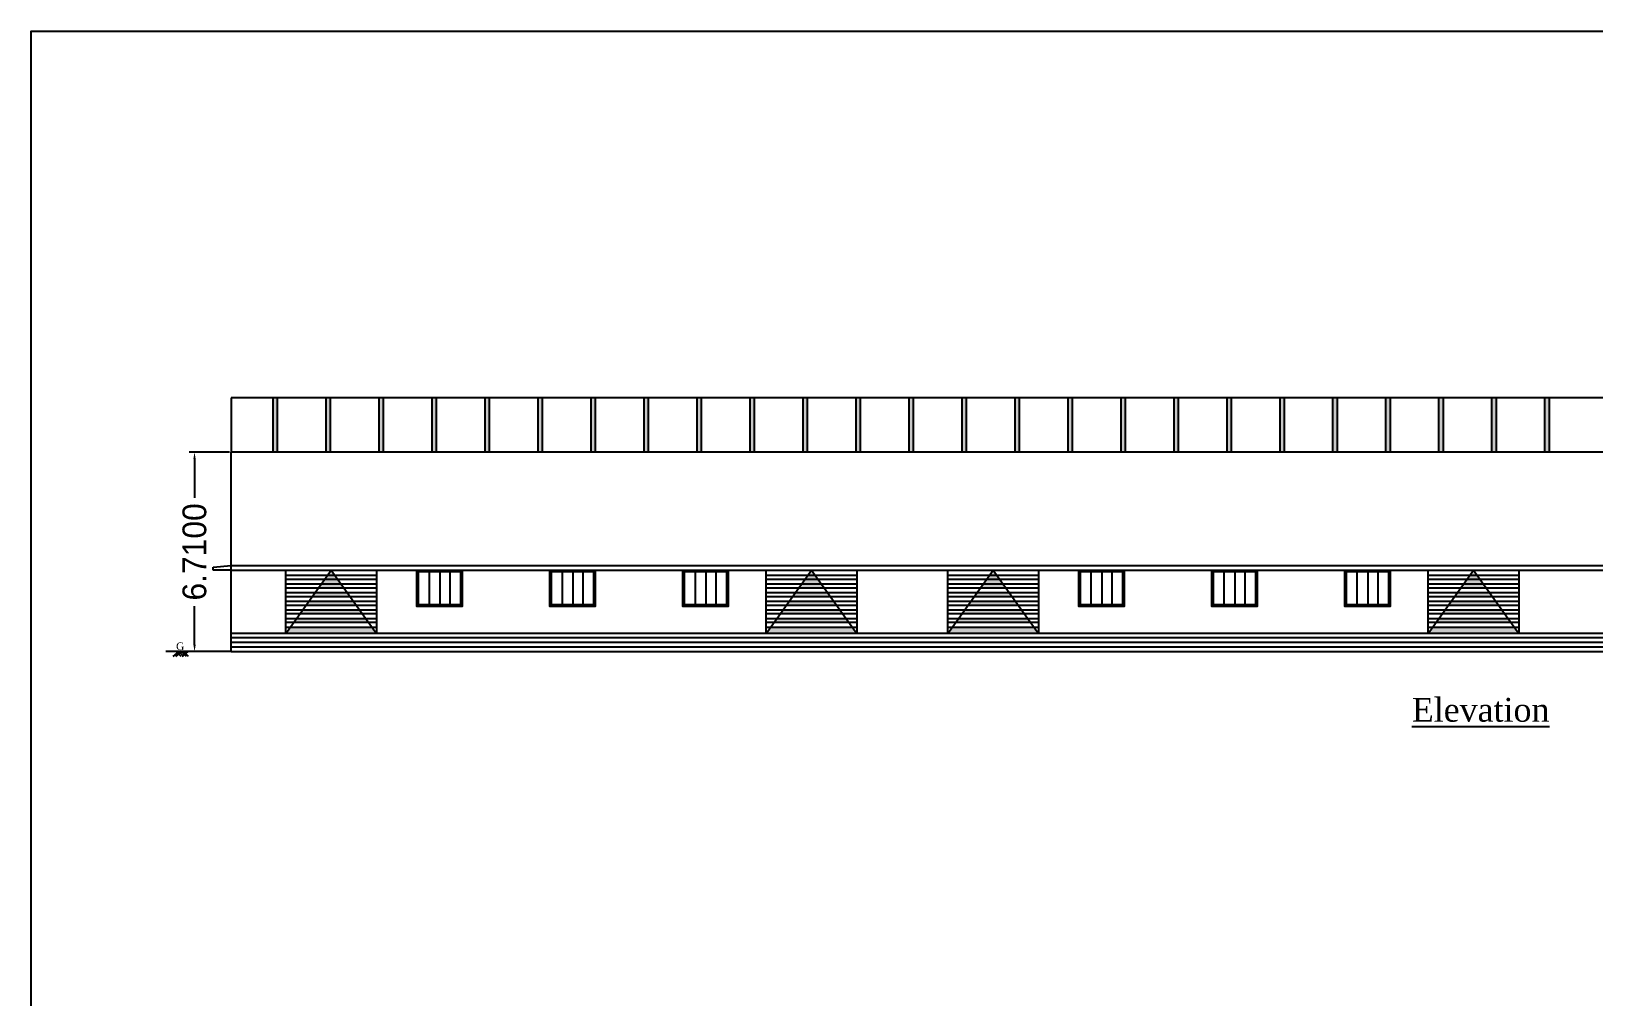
# Model space of a CAD drawing. Header units: metres. Extents: x 0 to 1012, y 0 to 496.
# Drawn here: x 620.1 to 672.7, y 326.4 to 358.9 of the extents above; entities that cross this region are included whole.
import ezdxf

# ---------------------------------------------------------------- set-up
doc = ezdxf.new("R2010")
doc.units = ezdxf.units.M
doc.header["$LTSCALE"] = 3.5
doc.header["$MEASUREMENT"] = 0
doc.layers.get('0').update_dxf_attribs({"linetype": 'CONTINUOUS'})
doc.layers.get('DEFPOINTS').update_dxf_attribs({"linetype": 'CONTINUOUS'})
doc.dimstyles.get("Standard").update_dxf_attribs({"dimtxt": 0.18, "dimasz": 0.18, "dimexe": 0.18, "dimexo": 0.0625, "dimgap": 0.09, "dimtad": 0, "dimtih": 1, "dimtoh": 1, "dimdec": 4, "dimzin": 0, "dimdsep": 46, "dimtxsty": 'Standard', "dimcen": 0.09, "dimadec": 0, "dimazin": 0, "dimtfac": 1, "dimtdec": 4, "dimtofl": 0, "dimtmove": 0, "dimatfit": 3, "dimfxl": 0, "dimtolj": 1, "dimtzin": 0, "dimarcsym": 0})

# ---------------------------------------------------------------- blocks, each defined once
blk = doc.blocks.new('*D177')
at = {"color": 0, "lineweight": -2}
for p, q in [((626.781, 344.753), (625.427, 344.753)), ((625.607, 344.523), (625.607, 343.221)), ((625.607, 338.273), (625.607, 339.575)), ((626.781, 338.043), (625.427, 338.043))]:
    blk.add_line(p, q, dxfattribs=at)
at = {"color": 0}
for points in [[(625.568, 344.523), (625.645, 344.523), (625.607, 344.753)], [(625.568, 338.273), (625.645, 338.273), (625.607, 338.043)]]:
    blk.add_solid(points, dxfattribs=at)
at = {"layer": 'DEFPOINTS', "color": 0}
for p in [(626.844, 344.753), (625.607, 338.043), (626.844, 338.043)]:
    blk.add_point(p, dxfattribs=at)
at = {"color": 0, "insert": (625.607, 341.398), "char_height": 0.8, "attachment_point": 5, "rotation": 90}
blk.add_mtext('\\A1;6.7100', dxfattribs=at)

msp = doc.modelspace()

# ---------------------------------------------------------------- hatches: boundary and pattern name
h = msp.add_hatch(color=256)
h.dxf.hatch_style = 1
h.paths.add_polyline_path([(628.40049, 346.58309), (628.25049, 346.58309), (628.25049, 344.75309), (628.40049, 344.75309)])
h = msp.add_hatch(color=256)
h.dxf.hatch_style = 1
h.paths.add_polyline_path([(630.1834, 346.58309), (630.0334, 346.58309), (630.0334, 344.75309), (630.1834, 344.75309)])
h = msp.add_hatch(color=256)
h.dxf.hatch_style = 1
h.paths.add_polyline_path([(631.96632, 346.58309), (631.81632, 346.58309), (631.81632, 344.75309), (631.96632, 344.75309)])
h = msp.add_hatch(color=256)
h.dxf.hatch_style = 1
h.paths.add_polyline_path([(633.74923, 346.58309), (633.59923, 346.58309), (633.59923, 344.75309), (633.74923, 344.75309)])
h = msp.add_hatch(color=256)
h.dxf.hatch_style = 1
h.paths.add_polyline_path([(635.53214, 346.58309), (635.38214, 346.58309), (635.38214, 344.75309), (635.53214, 344.75309)])
h = msp.add_hatch(color=256)
h.dxf.hatch_style = 1
h.paths.add_polyline_path([(637.31506, 346.58309), (637.16506, 346.58309), (637.16506, 344.75309), (637.31506, 344.75309)])
h = msp.add_hatch(color=256)
h.dxf.hatch_style = 1
h.paths.add_polyline_path([(639.09797, 346.58309), (638.94797, 346.58309), (638.94797, 344.75309), (639.09797, 344.75309)])
h = msp.add_hatch(color=256)
h.dxf.hatch_style = 1
h.paths.add_polyline_path([(640.88088, 346.58309), (640.73088, 346.58309), (640.73088, 344.75309), (640.88088, 344.75309)])
h = msp.add_hatch(color=256)
h.dxf.hatch_style = 1
h.paths.add_polyline_path([(642.6638, 346.58309), (642.5138, 346.58309), (642.5138, 344.75309), (642.6638, 344.75309)])
h = msp.add_hatch(color=256)
h.dxf.hatch_style = 1
h.paths.add_polyline_path([(644.44671, 346.58309), (644.29671, 346.58309), (644.29671, 344.75309), (644.44671, 344.75309)])
h = msp.add_hatch(color=256)
h.dxf.hatch_style = 1
h.paths.add_polyline_path([(646.22963, 346.58309), (646.07963, 346.58309), (646.07963, 344.75309), (646.22963, 344.75309)])
h = msp.add_hatch(color=256)
h.dxf.hatch_style = 1
h.paths.add_polyline_path([(648.01254, 346.58309), (647.86254, 346.58309), (647.86254, 344.75309), (648.01254, 344.75309)])
h = msp.add_hatch(color=256)
h.dxf.hatch_style = 1
h.paths.add_polyline_path([(649.79545, 346.58309), (649.64545, 346.58309), (649.64545, 344.75309), (649.79545, 344.75309)])
h = msp.add_hatch(color=256)
h.dxf.hatch_style = 1
h.paths.add_polyline_path([(651.57837, 346.58309), (651.42837, 346.58309), (651.42837, 344.75309), (651.57837, 344.75309)])
h = msp.add_hatch(color=256)
h.dxf.hatch_style = 1
h.paths.add_polyline_path([(653.36128, 346.58309), (653.21128, 346.58309), (653.21128, 344.75309), (653.36128, 344.75309)])
h = msp.add_hatch(color=256)
h.dxf.hatch_style = 1
h.paths.add_polyline_path([(655.14419, 346.58309), (654.99419, 346.58309), (654.99419, 344.75309), (655.14419, 344.75309)])
h = msp.add_hatch(color=256)
h.dxf.hatch_style = 1
h.paths.add_polyline_path([(656.92711, 346.58309), (656.77711, 346.58309), (656.77711, 344.75309), (656.92711, 344.75309)])
h = msp.add_hatch(color=256)
h.dxf.hatch_style = 1
h.paths.add_polyline_path([(658.71002, 346.58309), (658.56002, 346.58309), (658.56002, 344.75309), (658.71002, 344.75309)])
h = msp.add_hatch(color=256)
h.dxf.hatch_style = 1
h.paths.add_polyline_path([(660.49293, 346.58309), (660.34293, 346.58309), (660.34293, 344.75309), (660.49293, 344.75309)])
h = msp.add_hatch(color=256)
h.dxf.hatch_style = 1
h.paths.add_polyline_path([(662.27585, 346.58309), (662.12585, 346.58309), (662.12585, 344.75309), (662.27585, 344.75309)])
h = msp.add_hatch(color=256)
h.dxf.hatch_style = 1
h.paths.add_polyline_path([(664.05876, 346.58309), (663.90876, 346.58309), (663.90876, 344.75309), (664.05876, 344.75309)])
h = msp.add_hatch(color=256)
h.dxf.hatch_style = 1
h.paths.add_polyline_path([(665.84168, 346.58309), (665.69168, 346.58309), (665.69168, 344.75309), (665.84168, 344.75309)])
h = msp.add_hatch(color=256)
h.dxf.hatch_style = 1
h.paths.add_polyline_path([(667.62459, 346.58309), (667.47459, 346.58309), (667.47459, 344.75309), (667.62459, 344.75309)])
h = msp.add_hatch(color=256)
h.dxf.hatch_style = 1
h.paths.add_polyline_path([(669.4075, 346.58309), (669.2575, 346.58309), (669.2575, 344.75309), (669.4075, 344.75309)])
h = msp.add_hatch(color=256)
h.dxf.hatch_style = 1
h.paths.add_polyline_path([(671.19042, 346.58309), (671.04042, 346.58309), (671.04042, 344.75309), (671.19042, 344.75309)])
h = msp.add_hatch(color=256)
h.dxf.hatch_style = 1
h.paths.add_polyline_path([(630.20853, 340.78515), (630.07551, 340.59918), (630.34155, 340.59918)])
h.paths.add_polyline_path([(630.34155, 340.59918), (630.07551, 340.59918), (629.98253, 340.46918), (630.43453, 340.46918)])
h.paths.add_polyline_path([(630.43453, 340.46918), (629.98253, 340.46918), (629.86809, 340.30918), (630.54898, 340.30918)])
h.paths.add_polyline_path([(630.54898, 340.30918), (629.86809, 340.30918), (629.7751, 340.17918), (630.64196, 340.17918)])
h.paths.add_polyline_path([(630.7564, 340.01918), (629.66066, 340.01918), (629.56767, 339.88918), (630.84939, 339.88918)])
h.paths.add_polyline_path([(630.96383, 339.72918), (629.45323, 339.72918), (629.36024, 339.59918), (631.05682, 339.59918)])
h.paths.add_polyline_path([(631.17126, 339.43918), (629.2458, 339.43918), (629.15281, 339.30918), (631.26425, 339.30918)])
h.paths.add_polyline_path([(631.37869, 339.14918), (629.03837, 339.14918), (628.94539, 339.01918), (631.47168, 339.01918)])
h.paths.add_polyline_path([(631.58612, 338.85918), (628.83094, 338.85918), (628.68353, 338.65309), (631.73353, 338.65309)])
h = msp.add_hatch(color=256)
h.dxf.hatch_style = 1
h.paths.add_polyline_path([(646.36853, 340.78515), (646.23551, 340.59918), (646.50155, 340.59918)])
h.paths.add_polyline_path([(646.50155, 340.59918), (646.23551, 340.59918), (646.14253, 340.46918), (646.59453, 340.46918)])
h.paths.add_polyline_path([(646.59453, 340.46918), (646.14253, 340.46918), (646.02809, 340.30918), (646.70898, 340.30918)])
h.paths.add_polyline_path([(646.70898, 340.30918), (646.02809, 340.30918), (645.9351, 340.17918), (646.80196, 340.17918)])
h.paths.add_polyline_path([(646.9164, 340.01918), (645.82066, 340.01918), (645.72767, 339.88918), (647.00939, 339.88918)])
h.paths.add_polyline_path([(647.12383, 339.72918), (645.61323, 339.72918), (645.52024, 339.59918), (647.21682, 339.59918)])
h.paths.add_polyline_path([(647.33126, 339.43918), (645.4058, 339.43918), (645.31281, 339.30918), (647.42425, 339.30918)])
h.paths.add_polyline_path([(647.53869, 339.14918), (645.19837, 339.14918), (645.10539, 339.01918), (647.63168, 339.01918)])
h.paths.add_polyline_path([(647.74612, 338.85918), (644.99094, 338.85918), (644.84353, 338.65309), (647.89353, 338.65309)])
h = msp.add_hatch(color=256)
h.dxf.hatch_style = 1
h.paths.add_polyline_path([(652.47853, 340.78515), (652.34551, 340.59918), (652.61155, 340.59918)])
h.paths.add_polyline_path([(652.61155, 340.59918), (652.34551, 340.59918), (652.25253, 340.46918), (652.70453, 340.46918)])
h.paths.add_polyline_path([(652.70453, 340.46918), (652.25253, 340.46918), (652.13809, 340.30918), (652.81898, 340.30918)])
h.paths.add_polyline_path([(652.81898, 340.30918), (652.13809, 340.30918), (652.0451, 340.17918), (652.91196, 340.17918)])
h.paths.add_polyline_path([(653.0264, 340.01918), (651.93066, 340.01918), (651.83767, 339.88918), (653.11939, 339.88918)])
h.paths.add_polyline_path([(653.23383, 339.72918), (651.72323, 339.72918), (651.63024, 339.59918), (653.32682, 339.59918)])
h.paths.add_polyline_path([(653.44126, 339.43918), (651.5158, 339.43918), (651.42281, 339.30918), (653.53425, 339.30918)])
h.paths.add_polyline_path([(653.64869, 339.14918), (651.30837, 339.14918), (651.21539, 339.01918), (653.74168, 339.01918)])
h.paths.add_polyline_path([(653.85612, 338.85918), (651.10094, 338.85918), (650.95353, 338.65309), (654.00353, 338.65309)])
h = msp.add_hatch(color=256)
h.dxf.hatch_style = 1
h.paths.add_polyline_path([(668.63853, 340.78515), (668.50551, 340.59918), (668.77155, 340.59918)])
h.paths.add_polyline_path([(668.77155, 340.59918), (668.50551, 340.59918), (668.41253, 340.46918), (668.86453, 340.46918)])
h.paths.add_polyline_path([(668.86453, 340.46918), (668.41253, 340.46918), (668.29809, 340.30918), (668.97898, 340.30918)])
h.paths.add_polyline_path([(668.97898, 340.30918), (668.29809, 340.30918), (668.2051, 340.17918), (669.07196, 340.17918)])
h.paths.add_polyline_path([(669.1864, 340.01918), (668.09066, 340.01918), (667.99767, 339.88918), (669.27939, 339.88918)])
h.paths.add_polyline_path([(669.39383, 339.72918), (667.88323, 339.72918), (667.79024, 339.59918), (669.48682, 339.59918)])
h.paths.add_polyline_path([(669.60126, 339.43918), (667.6758, 339.43918), (667.58281, 339.30918), (669.69425, 339.30918)])
h.paths.add_polyline_path([(669.80869, 339.14918), (667.46837, 339.14918), (667.37539, 339.01918), (669.90168, 339.01918)])
h.paths.add_polyline_path([(670.01612, 338.85918), (667.26094, 338.85918), (667.11353, 338.65309), (670.16353, 338.65309)])

# ---------------------------------------------------------------- linework, layer by layer
for p, q in [((711.65353, 346.58309), (626.84353, 346.58309)), ((626.84353, 346.58309), (626.84353, 344.75309)), ((628.25049, 344.75309), (628.25049, 346.58309)), ((628.40049, 344.75309), (628.40049, 346.58309)), ((630.0334, 344.75309), (630.0334, 346.58309)), ((630.1834, 344.75309), (630.1834, 346.58309)), ((631.81632, 344.75309), (631.81632, 346.58309)), ((631.96632, 344.75309), (631.96632, 346.58309)), ((633.59923, 344.75309), (633.59923, 346.58309)), ((633.74923, 344.75309), (633.74923, 346.58309)), ((635.38214, 344.75309), (635.38214, 346.58309)), ((635.53214, 344.75309), (635.53214, 346.58309)), ((637.16506, 344.75309), (637.16506, 346.58309)), ((637.31506, 344.75309), (637.31506, 346.58309)), ((638.94797, 344.75309), (638.94797, 346.58309)), ((639.09797, 344.75309), (639.09797, 346.58309)), ((640.73088, 344.75309), (640.73088, 346.58309)), ((640.88088, 344.75309), (640.88088, 346.58309)), ((642.5138, 344.75309), (642.5138, 346.58309)), ((642.6638, 344.75309), (642.6638, 346.58309)), ((644.29671, 344.75309), (644.29671, 346.58309)), ((644.44671, 344.75309), (644.44671, 346.58309)), ((646.07963, 344.75309), (646.07963, 346.58309)), ((646.22963, 344.75309), (646.22963, 346.58309)), ((647.86254, 344.75309), (647.86254, 346.58309)), ((648.01254, 344.75309), (648.01254, 346.58309)), ((649.64545, 344.75309), (649.64545, 346.58309)), ((649.79545, 344.75309), (649.79545, 346.58309)), ((651.42837, 344.75309), (651.42837, 346.58309)), ((651.57837, 344.75309), (651.57837, 346.58309)), ((653.21128, 344.75309), (653.21128, 346.58309)), ((653.36128, 344.75309), (653.36128, 346.58309)), ((654.99419, 344.75309), (654.99419, 346.58309)), ((655.14419, 344.75309), (655.14419, 346.58309)), ((656.77711, 344.75309), (656.77711, 346.58309)), ((656.92711, 344.75309), (656.92711, 346.58309)), ((658.56002, 344.75309), (658.56002, 346.58309)), ((658.71002, 344.75309), (658.71002, 346.58309)), ((660.34293, 344.75309), (660.34293, 346.58309)), ((660.49293, 344.75309), (660.49293, 346.58309)), ((662.12585, 344.75309), (662.12585, 346.58309)), ((662.27585, 344.75309), (662.27585, 346.58309)), ((663.90876, 344.75309), (663.90876, 346.58309)), ((664.05876, 344.75309), (664.05876, 346.58309)), ((665.69168, 344.75309), (665.69168, 346.58309)), ((665.84168, 344.75309), (665.84168, 346.58309)), ((667.47459, 344.75309), (667.47459, 346.58309)), ((667.62459, 344.75309), (667.62459, 346.58309)), ((669.2575, 344.75309), (669.2575, 346.58309)), ((669.4075, 344.75309), (669.4075, 346.58309)), ((671.04042, 344.75309), (671.04042, 346.58309)), ((671.19042, 344.75309), (671.19042, 346.58309)), ((626.84353, 338.04309), (626.84353, 344.75309)), ((711.65353, 344.75309), (626.84353, 344.75309)), ((626.23353, 340.88515), (626.84353, 340.93747)), ((626.23353, 340.78545), (626.23353, 340.88545)), ((626.84353, 340.78515), (626.23353, 340.78515)), ((626.84353, 340.93747), (711.65353, 340.93747)), ((626.84353, 340.78515), (711.65353, 340.78515)), ((628.68353, 338.65309), (628.68353, 340.78515)), ((628.68353, 340.78515), (631.73353, 340.78515)), ((628.68353, 338.65309), (630.20853, 340.78515)), ((630.20853, 340.78515), (631.73353, 338.65309)), ((631.73353, 340.78515), (631.73353, 338.65309)), ((633.08853, 339.56515), (633.08853, 340.78515)), ((633.49497, 340.73515), (633.49497, 339.61515)), ((633.85862, 340.73515), (633.85862, 339.61515)), ((634.1958, 340.73515), (634.1958, 339.61515)), ((634.60853, 339.56515), (634.60853, 340.78515)), ((637.56353, 339.56515), (637.56353, 340.78515)), ((637.96997, 340.73515), (637.96997, 339.61515)), ((638.33362, 340.73515), (638.33362, 339.61515)), ((638.6708, 340.73515), (638.6708, 339.61515)), ((639.08353, 339.56515), (639.08353, 340.78515)), ((642.03853, 339.56515), (642.03853, 340.78515)), ((642.44497, 340.73515), (642.44497, 339.61515)), ((642.80862, 340.73515), (642.80862, 339.61515)), ((643.1458, 340.73515), (643.1458, 339.61515)), ((643.55853, 339.56515), (643.55853, 340.78515)), ((644.84353, 338.65309), (644.84353, 340.78515)), ((644.84353, 340.78515), (647.89353, 340.78515)), ((644.84353, 338.65309), (646.36853, 340.78515)), ((646.36853, 340.78515), (647.89353, 338.65309)), ((647.89353, 340.78515), (647.89353, 338.65309)), ((650.95353, 338.65309), (650.95353, 340.78515)), ((650.95353, 340.78515), (654.00353, 340.78515)), ((650.95353, 338.65309), (652.47853, 340.78515)), ((652.47853, 340.78515), (654.00353, 338.65309)), ((654.00353, 340.78515), (654.00353, 338.65309)), ((655.35853, 339.56515), (655.35853, 340.78515)), ((655.76497, 340.73515), (655.76497, 339.61515)), ((656.12862, 340.73515), (656.12862, 339.61515)), ((656.4658, 340.73515), (656.4658, 339.61515)), ((656.87853, 339.56515), (656.87853, 340.78515)), ((659.83353, 339.56515), (659.83353, 340.78515)), ((660.23997, 340.73515), (660.23997, 339.61515)), ((660.60362, 340.73515), (660.60362, 339.61515)), ((660.9408, 340.73515), (660.9408, 339.61515)), ((661.35353, 339.56515), (661.35353, 340.78515)), ((664.30853, 339.56515), (664.30853, 340.78515)), ((664.71497, 340.73515), (664.71497, 339.61515)), ((665.07862, 340.73515), (665.07862, 339.61515)), ((665.4158, 340.73515), (665.4158, 339.61515)), ((665.82853, 339.56515), (665.82853, 340.78515)), ((667.11353, 338.65309), (667.11353, 340.78515)), ((667.11353, 340.78515), (670.16353, 340.78515)), ((667.11353, 338.65309), (668.63853, 340.78515)), ((668.63853, 340.78515), (670.16353, 338.65309)), ((670.16353, 340.78515), (670.16353, 338.65309)), ((634.60853, 339.56515), (633.08853, 339.56515)), ((639.08353, 339.56515), (637.56353, 339.56515)), ((643.55853, 339.56515), (642.03853, 339.56515)), ((656.87853, 339.56515), (655.35853, 339.56515)), ((661.35353, 339.56515), (659.83353, 339.56515)), ((665.82853, 339.56515), (664.30853, 339.56515)), ((711.65353, 338.65309), (626.84353, 338.65309)), ((625.08019, 338.04309), (624.87783, 337.88098)), ((625.16994, 338.04309), (624.96758, 337.88098)), ((624.99219, 338.04309), (625.14386, 337.89012)), ((625.08019, 338.04309), (625.23186, 337.89012)), ((625.16994, 338.04309), (625.32161, 337.89012)), ((625.3864, 338.04309), (625.18404, 337.88098)), ((625.23645, 338.04309), (625.38812, 337.89012)), ((711.65353, 338.50309), (626.84353, 338.50309)), ((711.65353, 338.35309), (626.84353, 338.35309)), ((626.84353, 338.20322), (711.65353, 338.20322)), ((626.84353, 338.04309), (711.65353, 338.04309))]:
    msp.add_line(p, q)
at = {"linetype": 'Continuous'}
for p, q in [((631.73353, 340.59918), (628.68353, 340.59918)), ((631.73353, 340.46918), (628.68353, 340.46918)), ((631.73353, 340.30918), (628.68353, 340.30918)), ((631.73353, 340.17918), (628.68353, 340.17918)), ((647.89353, 340.59918), (644.84353, 340.59918)), ((647.89353, 340.46918), (644.84353, 340.46918)), ((647.89353, 340.30918), (644.84353, 340.30918)), ((647.89353, 340.17918), (644.84353, 340.17918)), ((654.00353, 340.59918), (650.95353, 340.59918)), ((654.00353, 340.46918), (650.95353, 340.46918)), ((654.00353, 340.30918), (650.95353, 340.30918)), ((654.00353, 340.17918), (650.95353, 340.17918)), ((670.16353, 340.59918), (667.11353, 340.59918)), ((670.16353, 340.46918), (667.11353, 340.46918)), ((670.16353, 340.30918), (667.11353, 340.30918)), ((670.16353, 340.17918), (667.11353, 340.17918)), ((631.73353, 340.01918), (628.68353, 340.01918)), ((631.73353, 339.88918), (628.68353, 339.88918)), ((631.73353, 339.72918), (628.68353, 339.72918)), ((631.73353, 339.59918), (628.68353, 339.59918)), ((647.89353, 340.01918), (644.84353, 340.01918)), ((647.89353, 339.88918), (644.84353, 339.88918)), ((647.89353, 339.72918), (644.84353, 339.72918)), ((647.89353, 339.59918), (644.84353, 339.59918)), ((654.00353, 340.01918), (650.95353, 340.01918)), ((654.00353, 339.88918), (650.95353, 339.88918)), ((654.00353, 339.72918), (650.95353, 339.72918)), ((654.00353, 339.59918), (650.95353, 339.59918)), ((670.16353, 340.01918), (667.11353, 340.01918)), ((670.16353, 339.88918), (667.11353, 339.88918)), ((670.16353, 339.72918), (667.11353, 339.72918)), ((670.16353, 339.59918), (667.11353, 339.59918)), ((631.73353, 339.43918), (628.68353, 339.43918)), ((631.73353, 339.30918), (628.68353, 339.30918)), ((631.73353, 339.14918), (628.68353, 339.14918)), ((647.89353, 339.43918), (644.84353, 339.43918)), ((647.89353, 339.30918), (644.84353, 339.30918)), ((647.89353, 339.14918), (644.84353, 339.14918)), ((654.00353, 339.43918), (650.95353, 339.43918)), ((654.00353, 339.30918), (650.95353, 339.30918)), ((654.00353, 339.14918), (650.95353, 339.14918)), ((670.16353, 339.43918), (667.11353, 339.43918)), ((670.16353, 339.30918), (667.11353, 339.30918)), ((670.16353, 339.14918), (667.11353, 339.14918)), ((631.73353, 339.01918), (628.68353, 339.01918)), ((631.73353, 338.85918), (628.68353, 338.85918)), ((647.89353, 339.01918), (644.84353, 339.01918)), ((647.89353, 338.85918), (644.84353, 338.85918)), ((654.00353, 339.01918), (650.95353, 339.01918)), ((654.00353, 338.85918), (650.95353, 338.85918)), ((670.16353, 339.01918), (667.11353, 339.01918)), ((670.16353, 338.85918), (667.11353, 338.85918)), ((626.84353, 338.04309), (624.64151, 338.04305))]:
    msp.add_line(p, q, dxfattribs=at)
for points in [[(946.76772, 152.80989), (620.11287, 152.80989), (620.11287, 358.90797), (946.76772, 358.90797)], [(633.08853, 340.78515), (634.60853, 340.78515), (634.60853, 339.56515), (633.08853, 339.56515)], [(633.13853, 340.73515), (634.55853, 340.73515), (634.55853, 339.61515), (633.13853, 339.61515)], [(637.56353, 340.78515), (639.08353, 340.78515), (639.08353, 339.56515), (637.56353, 339.56515)], [(637.61353, 340.73515), (639.03353, 340.73515), (639.03353, 339.61515), (637.61353, 339.61515)], [(642.03853, 340.78515), (643.55853, 340.78515), (643.55853, 339.56515), (642.03853, 339.56515)], [(642.08853, 340.73515), (643.50853, 340.73515), (643.50853, 339.61515), (642.08853, 339.61515)], [(655.35853, 340.78515), (656.87853, 340.78515), (656.87853, 339.56515), (655.35853, 339.56515)], [(655.40853, 340.73515), (656.82853, 340.73515), (656.82853, 339.61515), (655.40853, 339.61515)], [(659.83353, 340.78515), (661.35353, 340.78515), (661.35353, 339.56515), (659.83353, 339.56515)], [(659.88353, 340.73515), (661.30353, 340.73515), (661.30353, 339.61515), (659.88353, 339.61515)], [(664.30853, 340.78515), (665.82853, 340.78515), (665.82853, 339.56515), (664.30853, 339.56515)], [(664.35853, 340.73515), (665.77853, 340.73515), (665.77853, 339.61515), (664.35853, 339.61515)]]:
    msp.add_lwpolyline(points, close=True)

# ---------------------------------------------------------------- texts
at = {"attachment_point": 1}
for s, insert, char_height, width in [('{\\fTimes New Roman Baltic|b0|i0|c0|p18;G}', (624.98534, 338.35004), 0.2538732, 0.504135), ('{\\fTimes New Roman|b0|i0|c0|p18;\\LElevation}', (666.56076, 336.48723), 0.8, 10.5391977)]:
    msp.add_mtext(s, dxfattribs=dict(at, insert=insert, char_height=char_height, width=width))

# ---------------------------------------------------------------- dimensions: what is measured, and where the dimension line sits
dim = msp.add_linear_dim(base=(625.60655, 338.04309), p1=(626.84353, 344.75309), p2=(626.84353, 338.04309), angle=90, dimstyle='Standard', override={"dimtxt": 0.8, "dimasz": 0.23, "dimtmove": 2})
dim.commit()
dim.dimension.update_dxf_attribs({"geometry": '*D177', "text_midpoint": (625.60655, 341.39809), "text_rotation": 90})

doc.saveas('drawing.dxf')
